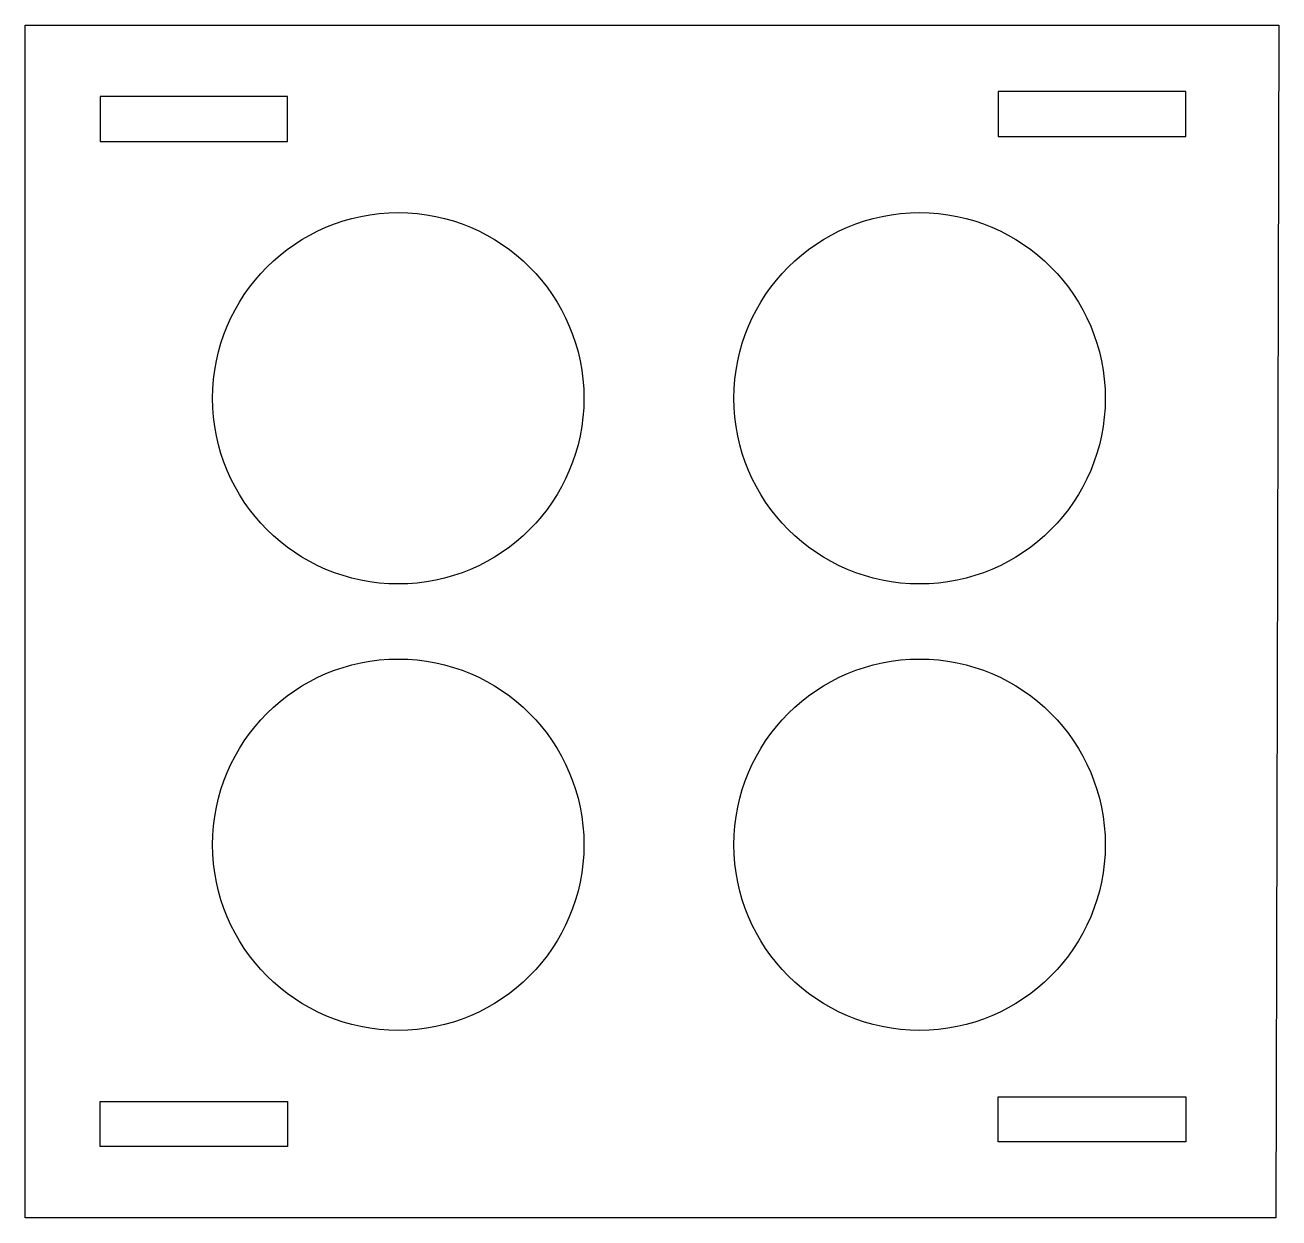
# Model space of a CAD drawing. Header units: inches. Extents: x 0 to 167, y 0 to 159.
import ezdxf

# ---------------------------------------------------------------- set-up
doc = ezdxf.new("R2010")
doc.units = ezdxf.units.IN
doc.header["$MEASUREMENT"] = 0

msp = doc.modelspace()

# ---------------------------------------------------------------- linework, layer by layer
for points in [[(0, 0), (0, 159), (167.15, 159), (166.75, 0)], [(10, 149.5), (10, 143.5), (35, 143.5), (35, 149.5)], [(129.74, 150.13), (129.74, 144.13), (154.74, 144.13), (154.74, 150.13)], [(10, 9.5), (10, 15.5), (35, 15.5), (35, 9.5)], [(129.74, 10.13), (129.74, 16.13), (154.74, 16.13), (154.74, 10.13)]]:
    msp.add_lwpolyline(points, close=True)
for centre in [(49.75, 109.25), (119.25, 109.25), (49.75, 49.75), (119.25, 49.75)]:
    msp.add_circle(centre, 24.75)

doc.saveas('drawing.dxf')
